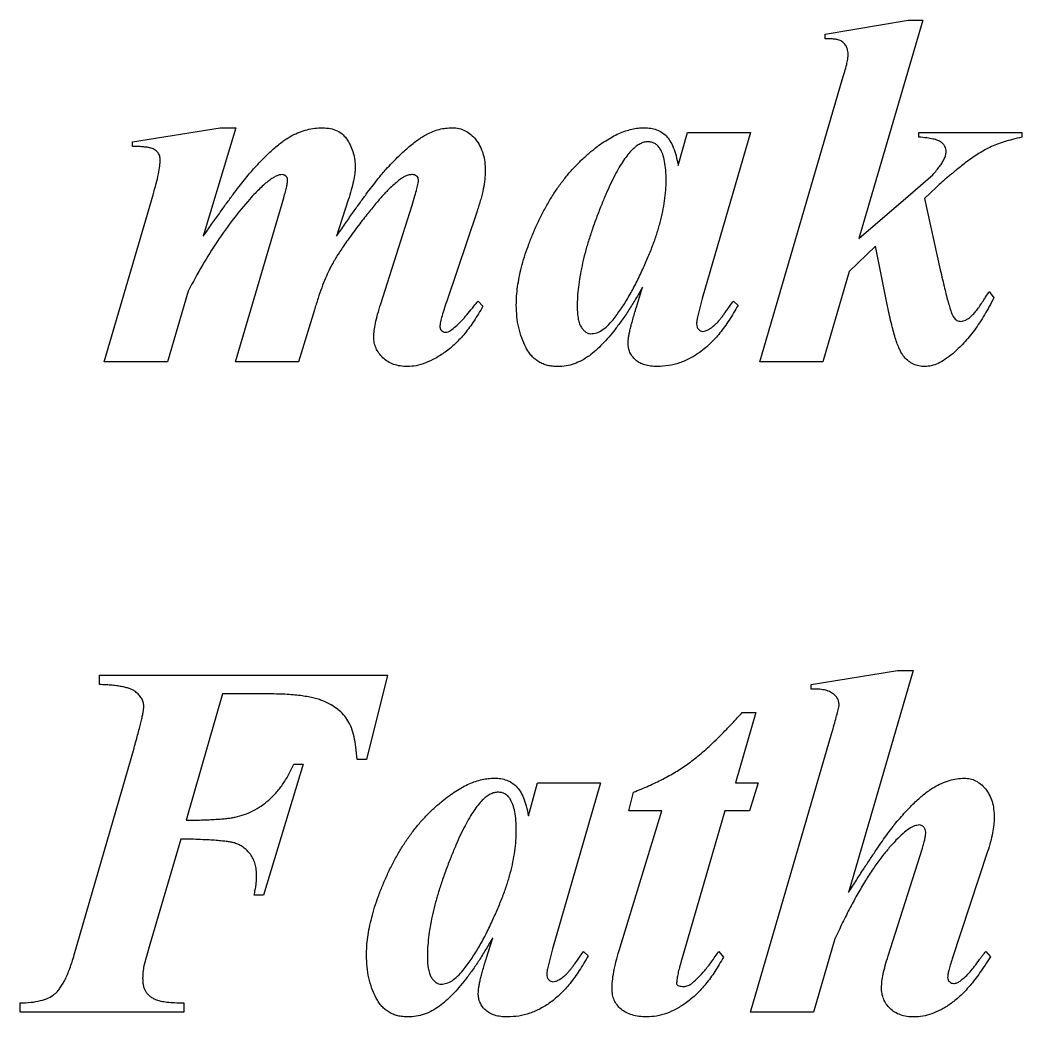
# Model space of a CAD drawing. Header units: inches. Extents: x -8.75 to 0, y -0.78 to 2.88.
# Drawn here: x -5.3721 to -4.9262, y 1.5835 to 2.0271 of the extents above; entities that cross this region are included whole.
import ezdxf

# ---------------------------------------------------------------- set-up
doc = ezdxf.new("R2010")
doc.units = ezdxf.units.IN
doc.header["$MEASUREMENT"] = 0

msp = doc.modelspace()

# ---------------------------------------------------------------- linework, layer by layer
at = {"color": 7, "linetype": 'Continuous', "lineweight": 25}
for p, q in [((-5.01373, 2.02083), (-4.97688, 2.02708)), ((-4.97037, 2.02708), (-4.99876, 1.92982)), ((-4.97688, 2.02708), (-4.97037, 2.02708)), ((-5.01373, 2.01875), (-5.01373, 2.02083)), ((-5.0429, 1.875), (-5.00624, 2.00052)), ((-5.32206, 1.97292), (-5.28297, 1.97917)), ((-5.2761, 1.97917), (-5.29052, 1.93086)), ((-5.28297, 1.97917), (-5.2761, 1.97917)), ((-5.07919, 1.96237), (-5.07509, 1.97708)), ((-5.07509, 1.97708), (-5.04706, 1.97708)), ((-5.04706, 1.97708), (-5.06852, 1.90326)), ((-4.97206, 1.97708), (-4.92623, 1.97708)), ((-4.97206, 1.975), (-4.97206, 1.97708)), ((-4.92623, 1.97708), (-4.92623, 1.975)), ((-5.32206, 1.97083), (-5.32206, 1.97292)), ((-4.97685, 1.94876), (-4.96588, 1.95827)), ((-4.96419, 1.95277), (-4.96956, 1.94775)), ((-5.33456, 1.875), (-5.31288, 1.94925)), ((-4.99876, 1.92982), (-4.97685, 1.94876)), ((-5.27623, 1.875), (-5.25471, 1.94805)), ((-5.22604, 1.94704), (-5.23124, 1.93086)), ((-5.21158, 1.90075), (-5.19758, 1.94469)), ((-4.96956, 1.94775), (-4.96256, 1.91602)), ((-5.16868, 1.94209), (-5.18219, 1.90205)), ((-4.99146, 1.92643), (-5.00305, 1.9152)), ((-4.98603, 1.89974), (-4.99146, 1.92643)), ((-5.00305, 1.9152), (-5.01477, 1.875)), ((-5.09781, 1.89928), (-5.09508, 1.90817)), ((-5.29726, 1.90648), (-5.30644, 1.875)), ((-4.94081, 1.90625), (-4.93873, 1.90355)), ((-5.16822, 1.90208), (-5.16614, 1.89971)), ((-5.06852, 1.90326), (-5.07073, 1.89427)), ((-5.05465, 1.90208), (-5.05256, 1.90013)), ((-5.24107, 1.89814), (-5.24811, 1.875)), ((-5.30644, 1.875), (-5.33456, 1.875)), ((-5.24811, 1.875), (-5.27623, 1.875)), ((-5.01477, 1.875), (-5.0429, 1.875)), ((-5.33665, 1.73563), (-5.20855, 1.73563)), ((-5.33665, 1.73146), (-5.33665, 1.73563)), ((-5.20855, 1.73563), (-5.2179, 1.69813)), ((-5.01998, 1.73146), (-4.98154, 1.73771)), ((-4.9746, 1.73771), (-5.00341, 1.63892)), ((-4.98154, 1.73771), (-4.9746, 1.73771)), ((-5.01998, 1.72938), (-5.01998, 1.73146)), ((-5.28196, 1.7273), (-5.29807, 1.67105)), ((-5.26204, 1.7273), (-5.28196, 1.7273)), ((-5.04465, 1.71896), (-5.05377, 1.68771)), ((-5.05074, 1.71896), (-5.04465, 1.71896)), ((-5.04706, 1.58563), (-5.01083, 1.70991)), ((-5.34794, 1.61122), (-5.32135, 1.70311)), ((-5.24605, 1.69605), (-5.26373, 1.63771)), ((-5.25022, 1.69605), (-5.24605, 1.69605)), ((-5.2179, 1.69813), (-5.22206, 1.69813)), ((-5.14586, 1.673), (-5.14176, 1.68771)), ((-5.14176, 1.68771), (-5.11373, 1.68771)), ((-5.11373, 1.68771), (-5.13518, 1.61389)), ((-5.05377, 1.68771), (-5.04358, 1.68771)), ((-5.04358, 1.68771), (-5.04742, 1.67521)), ((-5.10123, 1.67521), (-5.09908, 1.68358)), ((-5.10553, 1.61307), (-5.08652, 1.67521)), ((-5.08652, 1.67521), (-5.10123, 1.67521)), ((-5.05846, 1.67521), (-5.07802, 1.60783)), ((-5.04742, 1.67521), (-5.05846, 1.67521)), ((-5.30048, 1.66271), (-5.31432, 1.61571)), ((-4.98577, 1.6107), (-4.9705, 1.65861)), ((-4.94153, 1.65715), (-4.95722, 1.60946)), ((-5.26373, 1.63771), (-5.2679, 1.63771)), ((-5.16448, 1.60991), (-5.16174, 1.6188)), ((-5.31432, 1.61571), (-5.31695, 1.60624)), ((-5.00943, 1.61828), (-5.01894, 1.58563)), ((-5.13518, 1.61389), (-5.1374, 1.6049)), ((-5.12131, 1.61271), (-5.11923, 1.61076)), ((-5.06116, 1.61271), (-5.05908, 1.61017)), ((-4.94234, 1.61271), (-4.94026, 1.61034)), ((-5.37206, 1.58563), (-5.37206, 1.5898)), ((-5.29915, 1.5898), (-5.29915, 1.58563)), ((-5.29915, 1.58563), (-5.37206, 1.58563)), ((-5.01894, 1.58563), (-5.04706, 1.58563))]:
    msp.add_line(p, q, dxfattribs=at)
for points, knots in [([(-5.00357, 2.01136), (-5.0036, 2.01215), (-5.00366, 2.01361), (-5.00441, 2.01555), (-5.00554, 2.01707), (-5.00689, 2.01793), (-5.00827, 2.0184), (-5.00973, 2.01858), (-5.01159, 2.01876), (-5.01297, 2.01875), (-5.01373, 2.01875)], [0, 0, 0, 0, 0.160905, 0.296806, 0.42049, 0.542645, 0.61791, 0.717011, 0.844283, 1, 1, 1, 1]), ([(-5.00624, 2.00052), (-5.00584, 2.00174), (-5.00511, 2.00397), (-5.00427, 2.00701), (-5.00372, 2.0094), (-5.00362, 2.01078), (-5.00357, 2.01136)], [0, 0, 0, 0, 0.34487, 0.62848, 0.845195, 1, 1, 1, 1]), ([(-5.26816, 1.96084), (-5.26731, 1.96174), (-5.26569, 1.96349), (-5.26327, 1.96597), (-5.26097, 1.96822), (-5.25876, 1.9702), (-5.25668, 1.97193), (-5.25472, 1.97342), (-5.25287, 1.97465), (-5.25059, 1.976), (-5.24776, 1.97725), (-5.24437, 1.97835), (-5.24097, 1.97902), (-5.23869, 1.97912), (-5.23756, 1.97917)], [0, 0, 0, 0, 0.1007281, 0.1945372, 0.2820936, 0.362881, 0.4363682, 0.5026954, 0.5632791, 0.6175792, 0.718509, 0.8141592, 0.9078182, 1, 1, 1, 1]), ([(-5.23756, 1.97917), (-5.23635, 1.9791), (-5.23406, 1.97898), (-5.23086, 1.97796), (-5.22823, 1.97614), (-5.22625, 1.97367), (-5.22482, 1.97083), (-5.22367, 1.96787), (-5.22306, 1.96472), (-5.22296, 1.96258), (-5.22291, 1.96149)], [0, 0, 0, 0, 0.140488, 0.265151, 0.384636, 0.505422, 0.629371, 0.751723, 0.873743, 1, 1, 1, 1]), ([(-5.20914, 1.96074), (-5.20829, 1.96166), (-5.20662, 1.96343), (-5.20417, 1.96597), (-5.20178, 1.96826), (-5.19947, 1.97031), (-5.19726, 1.97215), (-5.19512, 1.97374), (-5.19306, 1.97508), (-5.1917, 1.97586), (-5.19104, 1.97624)], [0, 0, 0, 0, 0.156846, 0.304975, 0.442541, 0.571651, 0.691471, 0.803279, 0.905519, 1, 1, 1, 1]), ([(-5.19104, 1.97624), (-5.19015, 1.97668), (-5.18838, 1.97756), (-5.18557, 1.97852), (-5.18265, 1.97904), (-5.18068, 1.97912), (-5.17968, 1.97917)], [0, 0, 0, 0, 0.251869, 0.501134, 0.746787, 1, 1, 1, 1]), ([(-5.17968, 1.97917), (-5.17867, 1.97911), (-5.17669, 1.979), (-5.17387, 1.97791), (-5.17131, 1.97622), (-5.16912, 1.97384), (-5.16729, 1.97097), (-5.16595, 1.96764), (-5.16517, 1.96389), (-5.16508, 1.96127), (-5.16503, 1.9599)], [0, 0, 0, 0, 0.11169, 0.219755, 0.331223, 0.45075, 0.57664, 0.708199, 0.847623, 1, 1, 1, 1]), ([(-5.11757, 1.96895), (-5.11655, 1.96976), (-5.11458, 1.97135), (-5.11153, 1.97339), (-5.10856, 1.97517), (-5.10564, 1.97666), (-5.10273, 1.97776), (-5.09987, 1.97855), (-5.09707, 1.97907), (-5.09521, 1.97913), (-5.0943, 1.97917)], [0, 0, 0, 0, 0.151251, 0.292341, 0.425249, 0.551635, 0.671301, 0.784657, 0.894307, 1, 1, 1, 1]), ([(-5.0943, 1.97917), (-5.09334, 1.97913), (-5.09148, 1.97905), (-5.08886, 1.97836), (-5.08652, 1.97722), (-5.08447, 1.97557), (-5.08269, 1.97329), (-5.08127, 1.97029), (-5.08002, 1.9666), (-5.07948, 1.96385), (-5.07919, 1.96237)], [0, 0, 0, 0, 0.114685, 0.222136, 0.322068, 0.423716, 0.534699, 0.665421, 0.819071, 1, 1, 1, 1]), ([(-5.30966, 1.96484), (-5.3097, 1.96542), (-5.30976, 1.96655), (-5.31059, 1.96808), (-5.31191, 1.96937), (-5.31353, 1.97006), (-5.31524, 1.97047), (-5.31708, 1.97066), (-5.3194, 1.97084), (-5.32112, 1.97084), (-5.32206, 1.97083)], [0, 0, 0, 0, 0.110035, 0.2160184, 0.327246, 0.4614138, 0.5499171, 0.668271, 0.8175367, 1, 1, 1, 1]), ([(-5.0927, 1.97292), (-5.09328, 1.97287), (-5.09449, 1.97278), (-5.09625, 1.972), (-5.09807, 1.97091), (-5.09916, 1.96986), (-5.09973, 1.9693)], [0, 0, 0, 0, 0.21488, 0.444023, 0.703923, 1, 1, 1, 1]), ([(-5.0873, 1.96989), (-5.08763, 1.97036), (-5.08828, 1.97125), (-5.0896, 1.97222), (-5.09109, 1.97281), (-5.09215, 1.97288), (-5.0927, 1.97292)], [0, 0, 0, 0, 0.264796, 0.509314, 0.746635, 1, 1, 1, 1]), ([(-4.95995, 1.96855), (-4.95998, 1.96896), (-4.96002, 1.96976), (-4.96047, 1.97089), (-4.96118, 1.9719), (-4.96222, 1.97283), (-4.96376, 1.97364), (-4.96592, 1.97425), (-4.96876, 1.97471), (-4.97089, 1.9749), (-4.97206, 1.975)], [0, 0, 0, 0, 0.0799362, 0.1581217, 0.2367779, 0.3234699, 0.4311235, 0.5771979, 0.7668243, 1, 1, 1, 1]), ([(-4.92623, 1.975), (-4.92762, 1.97466), (-4.93028, 1.97401), (-4.93407, 1.97297), (-4.93742, 1.97176), (-4.93948, 1.97086), (-4.94046, 1.97044)], [0, 0, 0, 0, 0.287025, 0.549387, 0.787475, 1, 1, 1, 1]), ([(-5.15123, 1.90029), (-5.15121, 1.90163), (-5.15117, 1.90435), (-5.15067, 1.90849), (-5.14996, 1.91277), (-5.14894, 1.91721), (-5.14764, 1.92178), (-5.14603, 1.92649), (-5.14413, 1.93134), (-5.14198, 1.93629), (-5.13961, 1.9412), (-5.137, 1.94591), (-5.13424, 1.95039), (-5.13126, 1.95459), (-5.12815, 1.95858), (-5.12482, 1.9623), (-5.1213, 1.96576), (-5.11881, 1.96789), (-5.11757, 1.96895)], [0, 0, 0, 0, 0.050997, 0.103943, 0.158988, 0.216791, 0.277525, 0.340557, 0.406814, 0.476408, 0.546463, 0.615088, 0.681898, 0.747317, 0.811647, 0.875037, 0.937745, 1, 1, 1, 1]), ([(-5.09973, 1.9693), (-5.10036, 1.96861), (-5.10171, 1.96713), (-5.10358, 1.96451), (-5.10554, 1.96146), (-5.10747, 1.95788), (-5.1095, 1.95386), (-5.11149, 1.94931), (-5.11359, 1.94433), (-5.11565, 1.93898), (-5.1176, 1.93348), (-5.11937, 1.92807), (-5.12085, 1.92285), (-5.12201, 1.91781), (-5.12297, 1.91297), (-5.12366, 1.90833), (-5.12407, 1.90387), (-5.12412, 1.90097), (-5.12415, 1.89954)], [0, 0, 0, 0, 0.037531, 0.080077, 0.128489, 0.182503, 0.242688, 0.308762, 0.380759, 0.45896, 0.538185, 0.61438, 0.686534, 0.755191, 0.821089, 0.883834, 0.943104, 1, 1, 1, 1]), ([(-5.08456, 1.95579), (-5.08458, 1.95732), (-5.08462, 1.96013), (-5.08516, 1.96401), (-5.08591, 1.96727), (-5.08686, 1.96907), (-5.0873, 1.96989)], [0, 0, 0, 0, 0.31411, 0.581113, 0.808451, 1, 1, 1, 1]), ([(-4.96083, 1.9652), (-4.96058, 1.96577), (-4.96011, 1.96684), (-4.96, 1.96801), (-4.95995, 1.96855)], [0, 0, 0, 0, 0.528751, 1, 1, 1, 1]), ([(-4.94046, 1.97044), (-4.94121, 1.97007), (-4.94283, 1.96927), (-4.94532, 1.96779), (-4.94807, 1.96599), (-4.94994, 1.96464), (-4.95094, 1.96393)], [0, 0, 0, 0, 0.203816, 0.438758, 0.703255, 1, 1, 1, 1]), ([(-5.31288, 1.94925), (-5.3124, 1.95094), (-5.31152, 1.95404), (-5.31051, 1.95834), (-5.30981, 1.96185), (-5.30971, 1.96394), (-5.30966, 1.96484)], [0, 0, 0, 0, 0.330049, 0.606605, 0.830269, 1, 1, 1, 1]), ([(-4.96588, 1.95827), (-4.96532, 1.95891), (-4.96425, 1.96014), (-4.96287, 1.96196), (-4.9617, 1.9636), (-4.96111, 1.9647), (-4.96083, 1.9652)], [0, 0, 0, 0, 0.298231, 0.565627, 0.799885, 1, 1, 1, 1]), ([(-4.95094, 1.96393), (-4.95237, 1.9628), (-4.95504, 1.96069), (-4.95869, 1.9577), (-4.96168, 1.95513), (-4.96341, 1.9535), (-4.96419, 1.95277)], [0, 0, 0, 0, 0.3167668, 0.5889734, 0.8152915, 1, 1, 1, 1]), ([(-5.29052, 1.93086), (-5.28929, 1.93264), (-5.28692, 1.93606), (-5.28347, 1.94094), (-5.28028, 1.94537), (-5.27735, 1.94935), (-5.27468, 1.95286), (-5.2723, 1.95594), (-5.27018, 1.95857), (-5.26879, 1.96013), (-5.26816, 1.96084)], [0, 0, 0, 0, 0.173738, 0.333509, 0.479324, 0.6112, 0.729155, 0.832684, 0.923571, 1, 1, 1, 1]), ([(-5.25546, 1.95833), (-5.25588, 1.9583), (-5.25679, 1.95823), (-5.25817, 1.95762), (-5.25974, 1.95678), (-5.26146, 1.95555), (-5.26334, 1.95398), (-5.26539, 1.95208), (-5.26761, 1.94986), (-5.2691, 1.94823), (-5.26988, 1.94736)], [0, 0, 0, 0, 0.0675794, 0.1468257, 0.2430781, 0.3570473, 0.4897924, 0.640781, 0.8103425, 1, 1, 1, 1]), ([(-5.25299, 1.95622), (-5.25303, 1.95648), (-5.25312, 1.95705), (-5.25381, 1.95767), (-5.25455, 1.95823), (-5.25517, 1.9583), (-5.25546, 1.95833)], [0, 0, 0, 0, 0.219587, 0.481206, 0.755408, 1, 1, 1, 1]), ([(-5.20061, 1.95765), (-5.20106, 1.9574), (-5.20212, 1.95681), (-5.20375, 1.95553), (-5.20575, 1.95387), (-5.2076, 1.95214), (-5.20927, 1.95047), (-5.2107, 1.94893), (-5.21226, 1.94717), (-5.21397, 1.94518), (-5.21577, 1.94293), (-5.21777, 1.94048), (-5.21984, 1.93775), (-5.22204, 1.9349), (-5.22421, 1.93201), (-5.22622, 1.9292), (-5.22808, 1.92659), (-5.22971, 1.92411), (-5.23121, 1.92184), (-5.23249, 1.91969), (-5.23359, 1.91773), (-5.23485, 1.91526), (-5.23623, 1.91204), (-5.23791, 1.90787), (-5.23952, 1.90318), (-5.24054, 1.89987), (-5.24107, 1.89814)], [0, 0, 0, 0, 0.0211459, 0.0494547, 0.0848453, 0.1279928, 0.1531717, 0.1818282, 0.2139868, 0.2496645, 0.2892187, 0.3325952, 0.3792462, 0.4297238, 0.4802876, 0.527477, 0.5715625, 0.6116836, 0.649339, 0.6830789, 0.7141629, 0.7416334, 0.7966339, 0.857963, 0.9258118, 1, 1, 1, 1]), ([(-5.23124, 1.93086), (-5.23001, 1.93265), (-5.22763, 1.93608), (-5.22423, 1.94102), (-5.22104, 1.94546), (-5.21814, 1.94943), (-5.21554, 1.95294), (-5.21316, 1.95595), (-5.2111, 1.95854), (-5.20975, 1.96005), (-5.20914, 1.96074)], [0, 0, 0, 0, 0.1755427, 0.3365262, 0.483964, 0.6161457, 0.7330857, 0.8365711, 0.9255636, 1, 1, 1, 1]), ([(-5.22291, 1.96149), (-5.22296, 1.96058), (-5.22306, 1.95854), (-5.22371, 1.95521), (-5.22469, 1.9513), (-5.22556, 1.94853), (-5.22604, 1.94704)], [0, 0, 0, 0, 0.184788, 0.4120616, 0.6834774, 1, 1, 1, 1]), ([(-5.19736, 1.95833), (-5.1979, 1.95831), (-5.19903, 1.95825), (-5.20008, 1.95785), (-5.20061, 1.95765)], [0, 0, 0, 0, 0.489059, 1, 1, 1, 1]), ([(-5.19475, 1.95609), (-5.1948, 1.95636), (-5.19492, 1.95696), (-5.19564, 1.95762), (-5.19643, 1.95819), (-5.19707, 1.95829), (-5.19736, 1.95833)], [0, 0, 0, 0, 0.220611, 0.482981, 0.764534, 1, 1, 1, 1]), ([(-5.16503, 1.9599), (-5.16508, 1.95867), (-5.16519, 1.95602), (-5.16594, 1.95181), (-5.16707, 1.94709), (-5.16812, 1.94382), (-5.16868, 1.94209)], [0, 0, 0, 0, 0.2020231, 0.4352402, 0.7014083, 1, 1, 1, 1]), ([(-5.25471, 1.94805), (-5.25446, 1.94896), (-5.25399, 1.95062), (-5.25344, 1.95288), (-5.25306, 1.9547), (-5.25301, 1.95576), (-5.25299, 1.95622)], [0, 0, 0, 0, 0.338701, 0.618844, 0.836246, 1, 1, 1, 1]), ([(-5.19758, 1.94469), (-5.19716, 1.94607), (-5.1964, 1.94853), (-5.19556, 1.95181), (-5.1949, 1.95422), (-5.19479, 1.95556), (-5.19475, 1.95609)], [0, 0, 0, 0, 0.366909, 0.656274, 0.866427, 1, 1, 1, 1]), ([(-5.09531, 1.91556), (-5.09446, 1.91742), (-5.0928, 1.92105), (-5.09061, 1.92647), (-5.08875, 1.93174), (-5.08721, 1.93685), (-5.08602, 1.94181), (-5.08522, 1.94662), (-5.08465, 1.95126), (-5.08459, 1.95431), (-5.08456, 1.95579)], [0, 0, 0, 0, 0.146155, 0.28499, 0.418182, 0.545285, 0.666433, 0.782078, 0.893677, 1, 1, 1, 1]), ([(-5.26988, 1.94736), (-5.27238, 1.94443), (-5.27748, 1.93843), (-5.28442, 1.92856), (-5.29114, 1.91791), (-5.29519, 1.91035), (-5.29726, 1.90648)], [0, 0, 0, 0, 0.2344138, 0.4785433, 0.7332628, 1, 1, 1, 1]), ([(-5.1082, 1.89375), (-5.10701, 1.89531), (-5.10458, 1.8985), (-5.10128, 1.90374), (-5.09815, 1.90945), (-5.09627, 1.91349), (-5.09531, 1.91556)], [0, 0, 0, 0, 0.230967, 0.474163, 0.72999, 1, 1, 1, 1]), ([(-4.96256, 1.91602), (-4.96224, 1.91456), (-4.96163, 1.91181), (-4.96072, 1.90794), (-4.95987, 1.90455), (-4.9591, 1.90165), (-4.95839, 1.89924), (-4.95773, 1.89731), (-4.9572, 1.89584), (-4.95675, 1.89507), (-4.95657, 1.89476)], [0, 0, 0, 0, 0.201927, 0.381698, 0.539338, 0.674889, 0.788414, 0.880024, 0.951295, 1, 1, 1, 1]), ([(-5.09508, 1.90817), (-5.09609, 1.90642), (-5.09805, 1.90301), (-5.10107, 1.89817), (-5.10405, 1.89372), (-5.10707, 1.88973), (-5.10997, 1.88608), (-5.11291, 1.88291), (-5.11576, 1.88009), (-5.11777, 1.8785), (-5.11874, 1.87773)], [0, 0, 0, 0, 0.156419, 0.303785, 0.441546, 0.570419, 0.690316, 0.801952, 0.904603, 1, 1, 1, 1]), ([(-4.94316, 1.90264), (-4.94282, 1.90315), (-4.94203, 1.90434), (-4.94126, 1.90555), (-4.94081, 1.90625)], [0, 0, 0, 0, 0.425539, 1, 1, 1, 1]), ([(-5.21467, 1.8861), (-5.21463, 1.88701), (-5.21453, 1.88906), (-5.21387, 1.89241), (-5.21294, 1.8964), (-5.21206, 1.89922), (-5.21158, 1.90075)], [0, 0, 0, 0, 0.1825593, 0.4092268, 0.6810678, 1, 1, 1, 1]), ([(-5.16614, 1.89971), (-5.1674, 1.89752), (-5.1698, 1.89334), (-5.17394, 1.88778), (-5.17819, 1.88307), (-5.18269, 1.87938), (-5.18715, 1.87651), (-5.19149, 1.87452), (-5.19565, 1.87315), (-5.19841, 1.87299), (-5.19973, 1.87292)], [0, 0, 0, 0, 0.168632, 0.322186, 0.462383, 0.592276, 0.710044, 0.815566, 0.911763, 1, 1, 1, 1]), ([(-5.18219, 1.90205), (-5.18264, 1.9007), (-5.18346, 1.89827), (-5.1844, 1.895), (-5.18507, 1.89254), (-5.1852, 1.89113), (-5.18525, 1.89056)], [0, 0, 0, 0, 0.359315, 0.643703, 0.857028, 1, 1, 1, 1]), ([(-5.17145, 1.89811), (-5.171, 1.89865), (-5.16992, 1.89997), (-5.16885, 1.9013), (-5.16822, 1.90208)], [0, 0, 0, 0, 0.411547, 1, 1, 1, 1]), ([(-5.13277, 1.87292), (-5.13356, 1.87294), (-5.13509, 1.87299), (-5.1373, 1.87338), (-5.13935, 1.87402), (-5.14119, 1.875), (-5.14291, 1.87617), (-5.14446, 1.87762), (-5.14578, 1.87937), (-5.14735, 1.882), (-5.14888, 1.88565), (-5.15026, 1.89028), (-5.15109, 1.89521), (-5.15118, 1.89858), (-5.15123, 1.90029)], [0, 0, 0, 0, 0.063398, 0.124106, 0.181381, 0.236825, 0.292429, 0.349032, 0.407944, 0.469461, 0.597027, 0.727216, 0.860912, 1, 1, 1, 1]), ([(-5.12415, 1.89954), (-5.12412, 1.89856), (-5.12408, 1.89671), (-5.12373, 1.89417), (-5.12318, 1.89204), (-5.12235, 1.89037), (-5.12137, 1.88911), (-5.12031, 1.88822), (-5.11922, 1.88759), (-5.11844, 1.88753), (-5.11806, 1.8875)], [0, 0, 0, 0, 0.2006273, 0.3741277, 0.5205613, 0.6436886, 0.7503257, 0.8425447, 0.9243072, 1, 1, 1, 1]), ([(-5.10149, 1.88337), (-5.10147, 1.88376), (-5.10143, 1.88463), (-5.10127, 1.88604), (-5.10095, 1.88769), (-5.10058, 1.88956), (-5.10004, 1.89166), (-5.09939, 1.89399), (-5.09864, 1.89656), (-5.0981, 1.89835), (-5.09781, 1.89928)], [0, 0, 0, 0, 0.0716538, 0.1596585, 0.2606213, 0.3783269, 0.5094296, 0.6579343, 0.8214508, 1, 1, 1, 1]), ([(-5.05256, 1.90013), (-5.05386, 1.89791), (-5.05634, 1.89367), (-5.06044, 1.88795), (-5.06471, 1.88322), (-5.06913, 1.87939), (-5.07376, 1.87653), (-5.0785, 1.87441), (-5.08347, 1.87318), (-5.08685, 1.873), (-5.08854, 1.87292)], [0, 0, 0, 0, 0.162883, 0.310308, 0.443899, 0.565597, 0.67871, 0.786572, 0.89326, 1, 1, 1, 1]), ([(-5.06223, 1.89202), (-5.06208, 1.89217), (-5.0617, 1.89254), (-5.06111, 1.89326), (-5.06035, 1.89417), (-5.05948, 1.89531), (-5.05847, 1.89668), (-5.05733, 1.89829), (-5.05602, 1.9001), (-5.05512, 1.9014), (-5.05465, 1.90208)], [0, 0, 0, 0, 0.051109, 0.126147, 0.219685, 0.333793, 0.468546, 0.623988, 0.801635, 1, 1, 1, 1]), ([(-4.96943, 1.87292), (-4.97031, 1.87296), (-4.97206, 1.87305), (-4.97455, 1.8739), (-4.97678, 1.87529), (-4.97849, 1.87687), (-4.97968, 1.8786), (-4.98057, 1.88035), (-4.98153, 1.8825), (-4.98241, 1.88512), (-4.98333, 1.88815), (-4.98421, 1.89164), (-4.98518, 1.89554), (-4.98574, 1.89829), (-4.98603, 1.89974)], [0, 0, 0, 0, 0.0770861, 0.1519587, 0.2263506, 0.306068, 0.3523099, 0.409079, 0.4773536, 0.557626, 0.6496091, 0.754358, 0.8712783, 1, 1, 1, 1]), ([(-4.93873, 1.90355), (-4.9394, 1.90222), (-4.94071, 1.89961), (-4.94289, 1.89591), (-4.94505, 1.8924), (-4.94733, 1.88916), (-4.94964, 1.88615), (-4.95203, 1.8834), (-4.95448, 1.8809), (-4.95621, 1.87938), (-4.95706, 1.87865)], [0, 0, 0, 0, 0.143562, 0.28129, 0.413288, 0.540915, 0.66242, 0.778778, 0.891897, 1, 1, 1, 1]), ([(-4.95344, 1.89303), (-4.95307, 1.89307), (-4.95229, 1.89316), (-4.95109, 1.8936), (-4.94987, 1.89439), (-4.94863, 1.89547), (-4.9473, 1.89683), (-4.94595, 1.89849), (-4.94455, 1.90046), (-4.94364, 1.90188), (-4.94316, 1.90264)], [0, 0, 0, 0, 0.076909, 0.162567, 0.260065, 0.374398, 0.502588, 0.650445, 0.815644, 1, 1, 1, 1]), ([(-5.18049, 1.88893), (-5.17976, 1.88951), (-5.17821, 1.89071), (-5.17598, 1.89285), (-5.17369, 1.89534), (-5.17222, 1.89716), (-5.17145, 1.89811)], [0, 0, 0, 0, 0.216701, 0.455418, 0.715616, 1, 1, 1, 1]), ([(-5.18525, 1.89056), (-5.18521, 1.89027), (-5.18512, 1.88965), (-5.18449, 1.8889), (-5.1837, 1.88831), (-5.18305, 1.88822), (-5.18274, 1.88818)], [0, 0, 0, 0, 0.230922, 0.490546, 0.752183, 1, 1, 1, 1]), ([(-5.11806, 1.8875), (-5.11723, 1.88758), (-5.1155, 1.88775), (-5.11299, 1.88907), (-5.11049, 1.89107), (-5.109, 1.89281), (-5.1082, 1.89375)], [0, 0, 0, 0, 0.205321, 0.430209, 0.691962, 1, 1, 1, 1]), ([(-5.07073, 1.89427), (-5.07081, 1.89379), (-5.07096, 1.89299), (-5.07103, 1.89217), (-5.07105, 1.89183)], [0, 0, 0, 0, 0.588566, 1, 1, 1, 1]), ([(-5.07105, 1.89183), (-5.07101, 1.89141), (-5.07092, 1.89056), (-5.07024, 1.8895), (-5.06936, 1.88874), (-5.06865, 1.8886), (-5.06832, 1.88854)], [0, 0, 0, 0, 0.270358, 0.540354, 0.789509, 1, 1, 1, 1]), ([(-5.06832, 1.88854), (-5.06791, 1.8886), (-5.06698, 1.88873), (-5.06555, 1.88946), (-5.06391, 1.89054), (-5.06283, 1.8915), (-5.06223, 1.89202)], [0, 0, 0, 0, 0.171942, 0.39263, 0.666176, 1, 1, 1, 1]), ([(-4.95657, 1.89476), (-4.95613, 1.89425), (-4.9553, 1.89329), (-4.95404, 1.89312), (-4.95344, 1.89303)], [0, 0, 0, 0, 0.525932, 1, 1, 1, 1]), ([(-5.19973, 1.87292), (-5.20081, 1.87297), (-5.20287, 1.87306), (-5.20582, 1.87379), (-5.20844, 1.87503), (-5.21064, 1.87678), (-5.21244, 1.87881), (-5.21373, 1.88109), (-5.21453, 1.88354), (-5.21462, 1.88524), (-5.21467, 1.8861)], [0, 0, 0, 0, 0.145476, 0.278336, 0.406736, 0.533013, 0.655505, 0.771595, 0.883698, 1, 1, 1, 1]), ([(-5.18274, 1.88818), (-5.18233, 1.88822), (-5.18152, 1.88828), (-5.18083, 1.88872), (-5.18049, 1.88893)], [0, 0, 0, 0, 0.5084645, 1, 1, 1, 1]), ([(-5.08854, 1.87292), (-5.08953, 1.87295), (-5.0914, 1.87302), (-5.09404, 1.87357), (-5.09632, 1.87447), (-5.09819, 1.8758), (-5.09968, 1.87739), (-5.10071, 1.87922), (-5.1014, 1.88122), (-5.10146, 1.88264), (-5.10149, 1.88337)], [0, 0, 0, 0, 0.1584891, 0.3006227, 0.4284237, 0.5494395, 0.6650565, 0.7732657, 0.8848279, 1, 1, 1, 1]), ([(-5.11874, 1.87773), (-5.11984, 1.87699), (-5.12197, 1.87554), (-5.12549, 1.87405), (-5.12908, 1.87307), (-5.13154, 1.87297), (-5.13277, 1.87292)], [0, 0, 0, 0, 0.2629183, 0.5123575, 0.7552948, 1, 1, 1, 1]), ([(-4.95706, 1.87865), (-4.95814, 1.87778), (-4.96018, 1.87614), (-4.96339, 1.87435), (-4.96644, 1.87315), (-4.96846, 1.87299), (-4.96943, 1.87292)], [0, 0, 0, 0, 0.299577, 0.563004, 0.792114, 1, 1, 1, 1]), ([(-5.31695, 1.72173), (-5.31703, 1.72235), (-5.3172, 1.7236), (-5.31793, 1.72538), (-5.31917, 1.72695), (-5.32046, 1.72815), (-5.32178, 1.72903), (-5.32312, 1.72955), (-5.3247, 1.73008), (-5.32657, 1.73048), (-5.3287, 1.73084), (-5.3311, 1.73114), (-5.33378, 1.73131), (-5.33566, 1.73141), (-5.33665, 1.73146)], [0, 0, 0, 0, 0.077724, 0.154796, 0.235381, 0.322835, 0.372384, 0.430757, 0.499987, 0.578508, 0.66705, 0.767169, 0.877596, 1, 1, 1, 1]), ([(-5.22206, 1.69813), (-5.2222, 1.69995), (-5.22247, 1.70334), (-5.22331, 1.70803), (-5.22444, 1.71202), (-5.226, 1.71534), (-5.22803, 1.71812), (-5.2306, 1.72049), (-5.2337, 1.72255), (-5.2367, 1.72395), (-5.23941, 1.72495), (-5.24181, 1.72554), (-5.24447, 1.7261), (-5.24742, 1.72656), (-5.25066, 1.72685), (-5.2542, 1.72714), (-5.25802, 1.72724), (-5.26067, 1.72728), (-5.26204, 1.7273)], [0, 0, 0, 0, 0.095193, 0.177664, 0.249295, 0.310967, 0.36862, 0.428436, 0.492645, 0.56244, 0.601028, 0.64383, 0.691347, 0.743029, 0.800054, 0.861503, 0.928496, 1, 1, 1, 1]), ([(-5.01005, 1.72723), (-5.01064, 1.72762), (-5.01191, 1.72845), (-5.01426, 1.72911), (-5.01698, 1.72946), (-5.01894, 1.72941), (-5.01998, 1.72938)], [0, 0, 0, 0, 0.204337, 0.435005, 0.69821, 1, 1, 1, 1]), ([(-5.00758, 1.72196), (-5.00761, 1.72249), (-5.00767, 1.72353), (-5.00812, 1.72499), (-5.00894, 1.72625), (-5.00968, 1.7269), (-5.01005, 1.72723)], [0, 0, 0, 0, 0.265526, 0.514444, 0.752194, 1, 1, 1, 1]), ([(-5.32135, 1.70311), (-5.32102, 1.70427), (-5.3204, 1.70647), (-5.31955, 1.70962), (-5.3188, 1.71243), (-5.31817, 1.71492), (-5.31769, 1.71708), (-5.31731, 1.71892), (-5.31709, 1.72044), (-5.31699, 1.72134), (-5.31695, 1.72173)], [0, 0, 0, 0, 0.188867, 0.357905, 0.510848, 0.643992, 0.760682, 0.857677, 0.938439, 1, 1, 1, 1]), ([(-5.01083, 1.70991), (-5.01047, 1.71115), (-5.00978, 1.71346), (-5.00894, 1.71672), (-5.00815, 1.71948), (-5.00776, 1.72119), (-5.00758, 1.72196)], [0, 0, 0, 0, 0.309608, 0.579825, 0.809543, 1, 1, 1, 1]), ([(-5.09908, 1.68358), (-5.09682, 1.68447), (-5.09242, 1.68622), (-5.08616, 1.68923), (-5.08038, 1.69245), (-5.07587, 1.69537), (-5.0724, 1.69798), (-5.06966, 1.70014), (-5.06684, 1.70265), (-5.06385, 1.70536), (-5.06075, 1.70837), (-5.05754, 1.71168), (-5.05415, 1.7152), (-5.0519, 1.71769), (-5.05074, 1.71896)], [0, 0, 0, 0, 0.120172, 0.234507, 0.343418, 0.447385, 0.500336, 0.558038, 0.620076, 0.686978, 0.757998, 0.833949, 0.914855, 1, 1, 1, 1]), ([(-5.2763, 1.67248), (-5.27494, 1.67282), (-5.27223, 1.67349), (-5.2684, 1.67523), (-5.26472, 1.67733), (-5.26129, 1.68001), (-5.25806, 1.68318), (-5.25515, 1.68697), (-5.25244, 1.69125), (-5.25098, 1.69441), (-5.25022, 1.69605)], [0, 0, 0, 0, 0.1147356, 0.2283913, 0.343706, 0.4617963, 0.5845844, 0.714624, 0.8522478, 1, 1, 1, 1]), ([(-5.18424, 1.67958), (-5.18322, 1.68039), (-5.18125, 1.68198), (-5.17819, 1.68402), (-5.17522, 1.6858), (-5.1723, 1.68729), (-5.1694, 1.68839), (-5.16654, 1.68918), (-5.16374, 1.6897), (-5.16188, 1.68976), (-5.16096, 1.6898)], [0, 0, 0, 0, 0.151251, 0.292341, 0.425249, 0.551635, 0.671301, 0.784657, 0.894307, 1, 1, 1, 1]), ([(-5.16096, 1.6898), (-5.16, 1.68976), (-5.15815, 1.68968), (-5.15552, 1.68899), (-5.15319, 1.68785), (-5.15113, 1.6862), (-5.14935, 1.68392), (-5.14794, 1.68092), (-5.14669, 1.67723), (-5.14615, 1.67448), (-5.14586, 1.673)], [0, 0, 0, 0, 0.114685, 0.222136, 0.322068, 0.423716, 0.534699, 0.665421, 0.819071, 1, 1, 1, 1]), ([(-4.98229, 1.66994), (-4.98149, 1.67088), (-4.97994, 1.67269), (-4.97764, 1.67527), (-4.97538, 1.67758), (-4.97324, 1.67967), (-4.97118, 1.68153), (-4.96921, 1.68316), (-4.96732, 1.68453), (-4.96496, 1.68604), (-4.96207, 1.68751), (-4.95864, 1.68884), (-4.95525, 1.68963), (-4.95301, 1.68974), (-4.95191, 1.6898)], [0, 0, 0, 0, 0.098594, 0.190898, 0.276935, 0.356828, 0.430658, 0.499201, 0.561431, 0.618084, 0.722633, 0.821089, 0.911954, 1, 1, 1, 1]), ([(-4.95191, 1.6898), (-4.95103, 1.68975), (-4.94927, 1.68965), (-4.94675, 1.68865), (-4.94444, 1.68713), (-4.94239, 1.68502), (-4.94068, 1.68243), (-4.93941, 1.67939), (-4.93872, 1.67594), (-4.93862, 1.67351), (-4.93857, 1.67225)], [0, 0, 0, 0, 0.108195, 0.214475, 0.325674, 0.444897, 0.572296, 0.703214, 0.845636, 1, 1, 1, 1]), ([(-5.15937, 1.68355), (-5.15995, 1.6835), (-5.16115, 1.68341), (-5.16292, 1.68263), (-5.16474, 1.68154), (-5.16582, 1.68049), (-5.1664, 1.67993)], [0, 0, 0, 0, 0.2148802, 0.4440233, 0.7039227, 1, 1, 1, 1]), ([(-5.15396, 1.68052), (-5.1543, 1.68099), (-5.15494, 1.68188), (-5.15626, 1.68285), (-5.15776, 1.68344), (-5.15882, 1.68351), (-5.15937, 1.68355)], [0, 0, 0, 0, 0.264796, 0.509314, 0.746635, 1, 1, 1, 1]), ([(-5.2179, 1.61092), (-5.21788, 1.61226), (-5.21783, 1.61498), (-5.21733, 1.61912), (-5.21663, 1.6234), (-5.2156, 1.62784), (-5.21431, 1.63241), (-5.21269, 1.63712), (-5.2108, 1.64197), (-5.20865, 1.64692), (-5.20627, 1.65183), (-5.20367, 1.65654), (-5.20091, 1.66102), (-5.19793, 1.66522), (-5.19481, 1.66921), (-5.19148, 1.67293), (-5.18796, 1.67639), (-5.18548, 1.67851), (-5.18424, 1.67958)], [0, 0, 0, 0, 0.050997, 0.103943, 0.158988, 0.216791, 0.277525, 0.340557, 0.406814, 0.476408, 0.546463, 0.615088, 0.681898, 0.747317, 0.811647, 0.875037, 0.937745, 1, 1, 1, 1]), ([(-5.1664, 1.67993), (-5.16703, 1.67924), (-5.16838, 1.67776), (-5.17025, 1.67514), (-5.17221, 1.67209), (-5.17414, 1.66851), (-5.17617, 1.66449), (-5.17815, 1.65994), (-5.18025, 1.65496), (-5.18232, 1.64961), (-5.18427, 1.64411), (-5.18603, 1.6387), (-5.18751, 1.63348), (-5.18868, 1.62844), (-5.18963, 1.6236), (-5.19033, 1.61896), (-5.19073, 1.6145), (-5.19079, 1.6116), (-5.19081, 1.61017)], [0, 0, 0, 0, 0.037531, 0.080077, 0.128489, 0.182503, 0.242688, 0.308762, 0.380759, 0.45896, 0.538185, 0.61438, 0.686534, 0.755191, 0.821089, 0.883834, 0.943104, 1, 1, 1, 1]), ([(-5.15123, 1.66642), (-5.15125, 1.66795), (-5.15129, 1.67076), (-5.15183, 1.67464), (-5.15258, 1.6779), (-5.15353, 1.6797), (-5.15396, 1.68052)], [0, 0, 0, 0, 0.31411, 0.581113, 0.808451, 1, 1, 1, 1]), ([(-5.29807, 1.67105), (-5.29674, 1.67106), (-5.29419, 1.6711), (-5.29055, 1.6712), (-5.28727, 1.67131), (-5.28437, 1.67154), (-5.28182, 1.67166), (-5.27966, 1.67191), (-5.27785, 1.67214), (-5.27677, 1.67238), (-5.2763, 1.67248)], [0, 0, 0, 0, 0.183238, 0.350127, 0.499201, 0.633557, 0.74998, 0.848842, 0.933103, 1, 1, 1, 1]), ([(-4.93857, 1.67225), (-4.93861, 1.67117), (-4.9387, 1.66889), (-4.93931, 1.66529), (-4.94021, 1.66132), (-4.94107, 1.65858), (-4.94153, 1.65715)], [0, 0, 0, 0, 0.209004, 0.443557, 0.70733, 1, 1, 1, 1]), ([(-5.00341, 1.63892), (-5.00224, 1.64075), (-4.99999, 1.64427), (-4.99675, 1.64933), (-4.9937, 1.65388), (-4.99096, 1.65801), (-4.98846, 1.66167), (-4.98616, 1.66482), (-4.98417, 1.66756), (-4.98288, 1.66919), (-4.98229, 1.66994)], [0, 0, 0, 0, 0.173877, 0.333793, 0.479504, 0.611991, 0.729823, 0.833527, 0.924039, 1, 1, 1, 1]), ([(-4.97197, 1.66896), (-4.97266, 1.66886), (-4.97426, 1.66862), (-4.97669, 1.66718), (-4.97941, 1.66499), (-4.98126, 1.66317), (-4.98229, 1.66216)], [0, 0, 0, 0, 0.166187, 0.382288, 0.65827, 1, 1, 1, 1]), ([(-4.96904, 1.66581), (-4.96908, 1.66621), (-4.96916, 1.66703), (-4.96992, 1.668), (-4.97081, 1.66884), (-4.97159, 1.66892), (-4.97197, 1.66896)], [0, 0, 0, 0, 0.253161, 0.511631, 0.767134, 1, 1, 1, 1]), ([(-5.16197, 1.62619), (-5.16112, 1.62805), (-5.15947, 1.63168), (-5.15727, 1.6371), (-5.15542, 1.64237), (-5.15387, 1.64748), (-5.15269, 1.65244), (-5.15189, 1.65725), (-5.15132, 1.66189), (-5.15126, 1.66494), (-5.15123, 1.66642)], [0, 0, 0, 0, 0.146155, 0.28499, 0.418182, 0.545285, 0.666433, 0.782078, 0.893677, 1, 1, 1, 1]), ([(-4.9705, 1.65861), (-4.97028, 1.65938), (-4.96987, 1.66079), (-4.9694, 1.66275), (-4.96912, 1.66439), (-4.96906, 1.66537), (-4.96904, 1.66581)], [0, 0, 0, 0, 0.326208, 0.598677, 0.822608, 1, 1, 1, 1]), ([(-5.26679, 1.64601), (-5.26682, 1.64699), (-5.26687, 1.64887), (-5.26738, 1.65153), (-5.26827, 1.65388), (-5.26948, 1.65592), (-5.27098, 1.65764), (-5.27266, 1.65907), (-5.27457, 1.66021), (-5.27637, 1.66091), (-5.27813, 1.66133), (-5.27992, 1.66161), (-5.28219, 1.66185), (-5.28492, 1.66213), (-5.28814, 1.66231), (-5.29184, 1.66246), (-5.29601, 1.66264), (-5.29894, 1.66269), (-5.30048, 1.66271)], [0, 0, 0, 0, 0.067874, 0.130046, 0.187244, 0.241611, 0.293393, 0.344685, 0.394661, 0.4464, 0.478177, 0.520143, 0.572448, 0.635986, 0.710669, 0.796593, 0.893051, 1, 1, 1, 1]), ([(-4.98229, 1.66216), (-4.98343, 1.66093), (-4.9858, 1.65837), (-4.98918, 1.65409), (-4.99259, 1.64936), (-4.99597, 1.64409), (-4.99935, 1.63836), (-5.00273, 1.63212), (-5.00616, 1.6254), (-5.00832, 1.6207), (-5.00943, 1.61828)], [0, 0, 0, 0, 0.097381, 0.201941, 0.314889, 0.435268, 0.563663, 0.700252, 0.84603, 1, 1, 1, 1]), ([(-5.2679, 1.63771), (-5.26773, 1.63854), (-5.26741, 1.64009), (-5.26704, 1.64229), (-5.26684, 1.64424), (-5.2668, 1.64545), (-5.26679, 1.64601)], [0, 0, 0, 0, 0.3006142, 0.5679245, 0.7980602, 1, 1, 1, 1]), ([(-5.17486, 1.60438), (-5.17368, 1.60594), (-5.17125, 1.60913), (-5.16795, 1.61437), (-5.16481, 1.62008), (-5.16294, 1.62412), (-5.16197, 1.62619)], [0, 0, 0, 0, 0.230967, 0.474163, 0.72999, 1, 1, 1, 1]), ([(-5.16174, 1.6188), (-5.16275, 1.61705), (-5.16471, 1.61364), (-5.16774, 1.6088), (-5.17072, 1.60435), (-5.17373, 1.60036), (-5.17664, 1.59671), (-5.17958, 1.59354), (-5.18243, 1.59072), (-5.18444, 1.58913), (-5.18541, 1.58836)], [0, 0, 0, 0, 0.156419, 0.303785, 0.441546, 0.570419, 0.690316, 0.801952, 0.904603, 1, 1, 1, 1]), ([(-5.37206, 1.5898), (-5.37042, 1.58984), (-5.36736, 1.58992), (-5.3631, 1.59066), (-5.35952, 1.59186), (-5.35703, 1.59337), (-5.35538, 1.59493), (-5.35423, 1.59641), (-5.35307, 1.59815), (-5.35199, 1.60021), (-5.3509, 1.60253), (-5.34989, 1.60516), (-5.34886, 1.60808), (-5.34826, 1.61014), (-5.34794, 1.61122)], [0, 0, 0, 0, 0.137011, 0.25574, 0.359478, 0.450241, 0.496389, 0.548606, 0.606155, 0.671021, 0.741962, 0.820875, 0.906269, 1, 1, 1, 1]), ([(-5.19944, 1.58355), (-5.20022, 1.58357), (-5.20176, 1.58362), (-5.20397, 1.58401), (-5.20602, 1.58465), (-5.20786, 1.58563), (-5.20957, 1.5868), (-5.21113, 1.58825), (-5.21245, 1.59), (-5.21402, 1.59263), (-5.21555, 1.59628), (-5.21693, 1.60091), (-5.21776, 1.60584), (-5.21785, 1.60921), (-5.2179, 1.61092)], [0, 0, 0, 0, 0.063398, 0.124106, 0.181381, 0.236825, 0.292429, 0.349032, 0.407944, 0.469461, 0.597027, 0.727216, 0.860912, 1, 1, 1, 1]), ([(-5.19081, 1.61017), (-5.19079, 1.60919), (-5.19075, 1.60734), (-5.1904, 1.6048), (-5.18984, 1.60267), (-5.18902, 1.601), (-5.18803, 1.59974), (-5.18698, 1.59885), (-5.18589, 1.59822), (-5.1851, 1.59816), (-5.18473, 1.59813)], [0, 0, 0, 0, 0.2006273, 0.3741277, 0.5205613, 0.6436886, 0.7503257, 0.8425447, 0.9243072, 1, 1, 1, 1]), ([(-5.16816, 1.594), (-5.16814, 1.59439), (-5.1681, 1.59526), (-5.16794, 1.59667), (-5.16762, 1.59832), (-5.16725, 1.60019), (-5.16671, 1.60229), (-5.16606, 1.60462), (-5.16531, 1.60719), (-5.16476, 1.60898), (-5.16448, 1.60991)], [0, 0, 0, 0, 0.0716538, 0.1596585, 0.2606213, 0.3783269, 0.5094296, 0.6579343, 0.8214508, 1, 1, 1, 1]), ([(-5.11923, 1.61076), (-5.12053, 1.60854), (-5.123, 1.6043), (-5.1271, 1.59858), (-5.13138, 1.59385), (-5.1358, 1.59002), (-5.14043, 1.58716), (-5.14517, 1.58504), (-5.15014, 1.58381), (-5.15351, 1.58363), (-5.1552, 1.58355)], [0, 0, 0, 0, 0.162883, 0.310308, 0.443899, 0.565597, 0.67871, 0.786572, 0.89326, 1, 1, 1, 1]), ([(-5.1289, 1.60265), (-5.12875, 1.6028), (-5.12836, 1.60317), (-5.12778, 1.60389), (-5.12702, 1.6048), (-5.12614, 1.60594), (-5.12513, 1.60731), (-5.124, 1.60892), (-5.12269, 1.61073), (-5.12179, 1.61203), (-5.12131, 1.61271)], [0, 0, 0, 0, 0.051109, 0.126147, 0.219685, 0.333793, 0.468546, 0.623988, 0.801635, 1, 1, 1, 1]), ([(-5.10865, 1.59595), (-5.10861, 1.59714), (-5.10852, 1.5997), (-5.10788, 1.60375), (-5.10691, 1.60828), (-5.106, 1.61142), (-5.10553, 1.61307)], [0, 0, 0, 0, 0.205405, 0.439032, 0.704171, 1, 1, 1, 1]), ([(-5.05908, 1.61017), (-5.0603, 1.60801), (-5.06266, 1.60386), (-5.0667, 1.59832), (-5.0709, 1.59365), (-5.07531, 1.58995), (-5.07981, 1.58713), (-5.08426, 1.58507), (-5.08871, 1.58378), (-5.0917, 1.58362), (-5.09316, 1.58355)], [0, 0, 0, 0, 0.164549, 0.315664, 0.452911, 0.579345, 0.695512, 0.802853, 0.903381, 1, 1, 1, 1]), ([(-5.07288, 1.59868), (-5.07198, 1.59946), (-5.07001, 1.60115), (-5.06724, 1.60437), (-5.06419, 1.60825), (-5.06221, 1.61116), (-5.06116, 1.61271)], [0, 0, 0, 0, 0.193516, 0.424759, 0.692792, 1, 1, 1, 1]), ([(-4.98873, 1.59663), (-4.98868, 1.59755), (-4.98858, 1.59956), (-4.98797, 1.60282), (-4.98707, 1.60661), (-4.98622, 1.60927), (-4.98577, 1.6107)], [0, 0, 0, 0, 0.190139, 0.4191589, 0.6885863, 1, 1, 1, 1]), ([(-4.94026, 1.61034), (-4.94103, 1.60911), (-4.94253, 1.60672), (-4.94485, 1.60333), (-4.94711, 1.60024), (-4.94938, 1.59745), (-4.9516, 1.59496), (-4.95378, 1.59274), (-4.95598, 1.5909), (-4.95873, 1.5888), (-4.96217, 1.58675), (-4.96626, 1.58492), (-4.97027, 1.58377), (-4.97292, 1.58362), (-4.97421, 1.58355)], [0, 0, 0, 0, 0.096691, 0.187562, 0.272718, 0.351723, 0.426334, 0.494711, 0.55819, 0.616931, 0.724725, 0.823275, 0.914478, 1, 1, 1, 1]), ([(-4.94576, 1.60819), (-4.94556, 1.60847), (-4.9451, 1.60911), (-4.94432, 1.61013), (-4.94339, 1.61136), (-4.94271, 1.61224), (-4.94234, 1.61271)], [0, 0, 0, 0, 0.18485, 0.41446, 0.680809, 1, 1, 1, 1]), ([(-5.31695, 1.60624), (-5.31712, 1.60533), (-5.31745, 1.60353), (-5.31749, 1.6017), (-5.31751, 1.6008)], [0, 0, 0, 0, 0.505662, 1, 1, 1, 1]), ([(-5.07802, 1.60783), (-5.0783, 1.60685), (-5.07882, 1.60501), (-5.07941, 1.60244), (-5.07981, 1.60025), (-5.07988, 1.5989), (-5.07991, 1.59829)], [0, 0, 0, 0, 0.315165, 0.585756, 0.812505, 1, 1, 1, 1]), ([(-4.95722, 1.60946), (-4.95753, 1.60851), (-4.9581, 1.60677), (-4.95874, 1.60441), (-4.95919, 1.60257), (-4.95927, 1.60151), (-4.9593, 1.60106)], [0, 0, 0, 0, 0.346514, 0.630526, 0.845425, 1, 1, 1, 1]), ([(-4.95377, 1.59953), (-4.95312, 1.60004), (-4.95174, 1.60112), (-4.94976, 1.6031), (-4.94775, 1.60549), (-4.94645, 1.60726), (-4.94576, 1.60819)], [0, 0, 0, 0, 0.20907, 0.444263, 0.707529, 1, 1, 1, 1]), ([(-5.31751, 1.6008), (-5.31749, 1.60019), (-5.31745, 1.59903), (-5.3172, 1.59739), (-5.31675, 1.59593), (-5.31609, 1.59467), (-5.3152, 1.59359), (-5.31412, 1.59265), (-5.31282, 1.59183), (-5.31125, 1.59105), (-5.30916, 1.59053), (-5.30646, 1.59012), (-5.30305, 1.58989), (-5.30053, 1.58983), (-5.29915, 1.5898)], [0, 0, 0, 0, 0.07408, 0.140968, 0.201961, 0.258686, 0.31315, 0.371182, 0.432376, 0.499732, 0.583381, 0.693052, 0.832155, 1, 1, 1, 1]), ([(-5.18473, 1.59813), (-5.1839, 1.59821), (-5.18217, 1.59838), (-5.17966, 1.5997), (-5.17716, 1.6017), (-5.17567, 1.60344), (-5.17486, 1.60438)], [0, 0, 0, 0, 0.205321, 0.430209, 0.691962, 1, 1, 1, 1]), ([(-5.1374, 1.6049), (-5.13748, 1.60442), (-5.13762, 1.60362), (-5.13769, 1.6028), (-5.13772, 1.60246)], [0, 0, 0, 0, 0.588566, 1, 1, 1, 1]), ([(-5.13772, 1.60246), (-5.13768, 1.60204), (-5.13759, 1.60119), (-5.13691, 1.60013), (-5.13602, 1.59937), (-5.13531, 1.59923), (-5.13499, 1.59917)], [0, 0, 0, 0, 0.270358, 0.540354, 0.789509, 1, 1, 1, 1]), ([(-5.13499, 1.59917), (-5.13458, 1.59923), (-5.13365, 1.59936), (-5.13222, 1.60009), (-5.13058, 1.60117), (-5.1295, 1.60213), (-5.1289, 1.60265)], [0, 0, 0, 0, 0.171942, 0.39263, 0.666176, 1, 1, 1, 1]), ([(-4.9593, 1.60106), (-4.95927, 1.60073), (-4.95919, 1.60005), (-4.95851, 1.59922), (-4.95764, 1.59858), (-4.95694, 1.59849), (-4.9566, 1.59846)], [0, 0, 0, 0, 0.23457, 0.489642, 0.757668, 1, 1, 1, 1]), ([(-5.07991, 1.59829), (-5.07984, 1.59813), (-5.07965, 1.59771), (-5.07883, 1.59739), (-5.07785, 1.59715), (-5.0771, 1.59711), (-5.07672, 1.59709)], [0, 0, 0, 0, 0.146229, 0.373492, 0.681429, 1, 1, 1, 1]), ([(-5.07672, 1.59709), (-5.07607, 1.59717), (-5.07465, 1.59735), (-5.0735, 1.59821), (-5.07288, 1.59868)], [0, 0, 0, 0, 0.456588, 1, 1, 1, 1]), ([(-4.97421, 1.58355), (-4.97529, 1.58358), (-4.97736, 1.58365), (-4.98026, 1.58438), (-4.98281, 1.58556), (-4.98493, 1.58721), (-4.98665, 1.58919), (-4.98783, 1.59149), (-4.98863, 1.59398), (-4.98869, 1.59574), (-4.98873, 1.59663)], [0, 0, 0, 0, 0.147064, 0.281475, 0.406087, 0.527604, 0.646379, 0.76039, 0.878051, 1, 1, 1, 1]), ([(-4.9566, 1.59846), (-4.95611, 1.59851), (-4.95507, 1.59861), (-4.95422, 1.59921), (-4.95377, 1.59953)], [0, 0, 0, 0, 0.473439, 1, 1, 1, 1]), ([(-5.1552, 1.58355), (-5.15619, 1.58358), (-5.15807, 1.58365), (-5.1607, 1.5842), (-5.16299, 1.5851), (-5.16486, 1.58643), (-5.16634, 1.58802), (-5.16737, 1.58985), (-5.16807, 1.59185), (-5.16813, 1.59327), (-5.16816, 1.594)], [0, 0, 0, 0, 0.1584891, 0.3006227, 0.4284237, 0.5494395, 0.6650565, 0.7732657, 0.8848279, 1, 1, 1, 1]), ([(-5.09316, 1.58355), (-5.09432, 1.58359), (-5.09653, 1.58366), (-5.09964, 1.58432), (-5.10237, 1.58538), (-5.10465, 1.58692), (-5.10642, 1.58884), (-5.10773, 1.59099), (-5.10851, 1.5934), (-5.1086, 1.59509), (-5.10865, 1.59595)], [0, 0, 0, 0, 0.156482, 0.296729, 0.42572, 0.547555, 0.663201, 0.773821, 0.884124, 1, 1, 1, 1]), ([(-5.18541, 1.58836), (-5.18651, 1.58762), (-5.18864, 1.58617), (-5.19215, 1.58468), (-5.19575, 1.5837), (-5.19821, 1.5836), (-5.19944, 1.58355)], [0, 0, 0, 0, 0.2629183, 0.5123575, 0.7552948, 1, 1, 1, 1])]:
    msp.add_open_spline(points, degree=3, knots=knots, dxfattribs=at)

doc.saveas('drawing.dxf')
